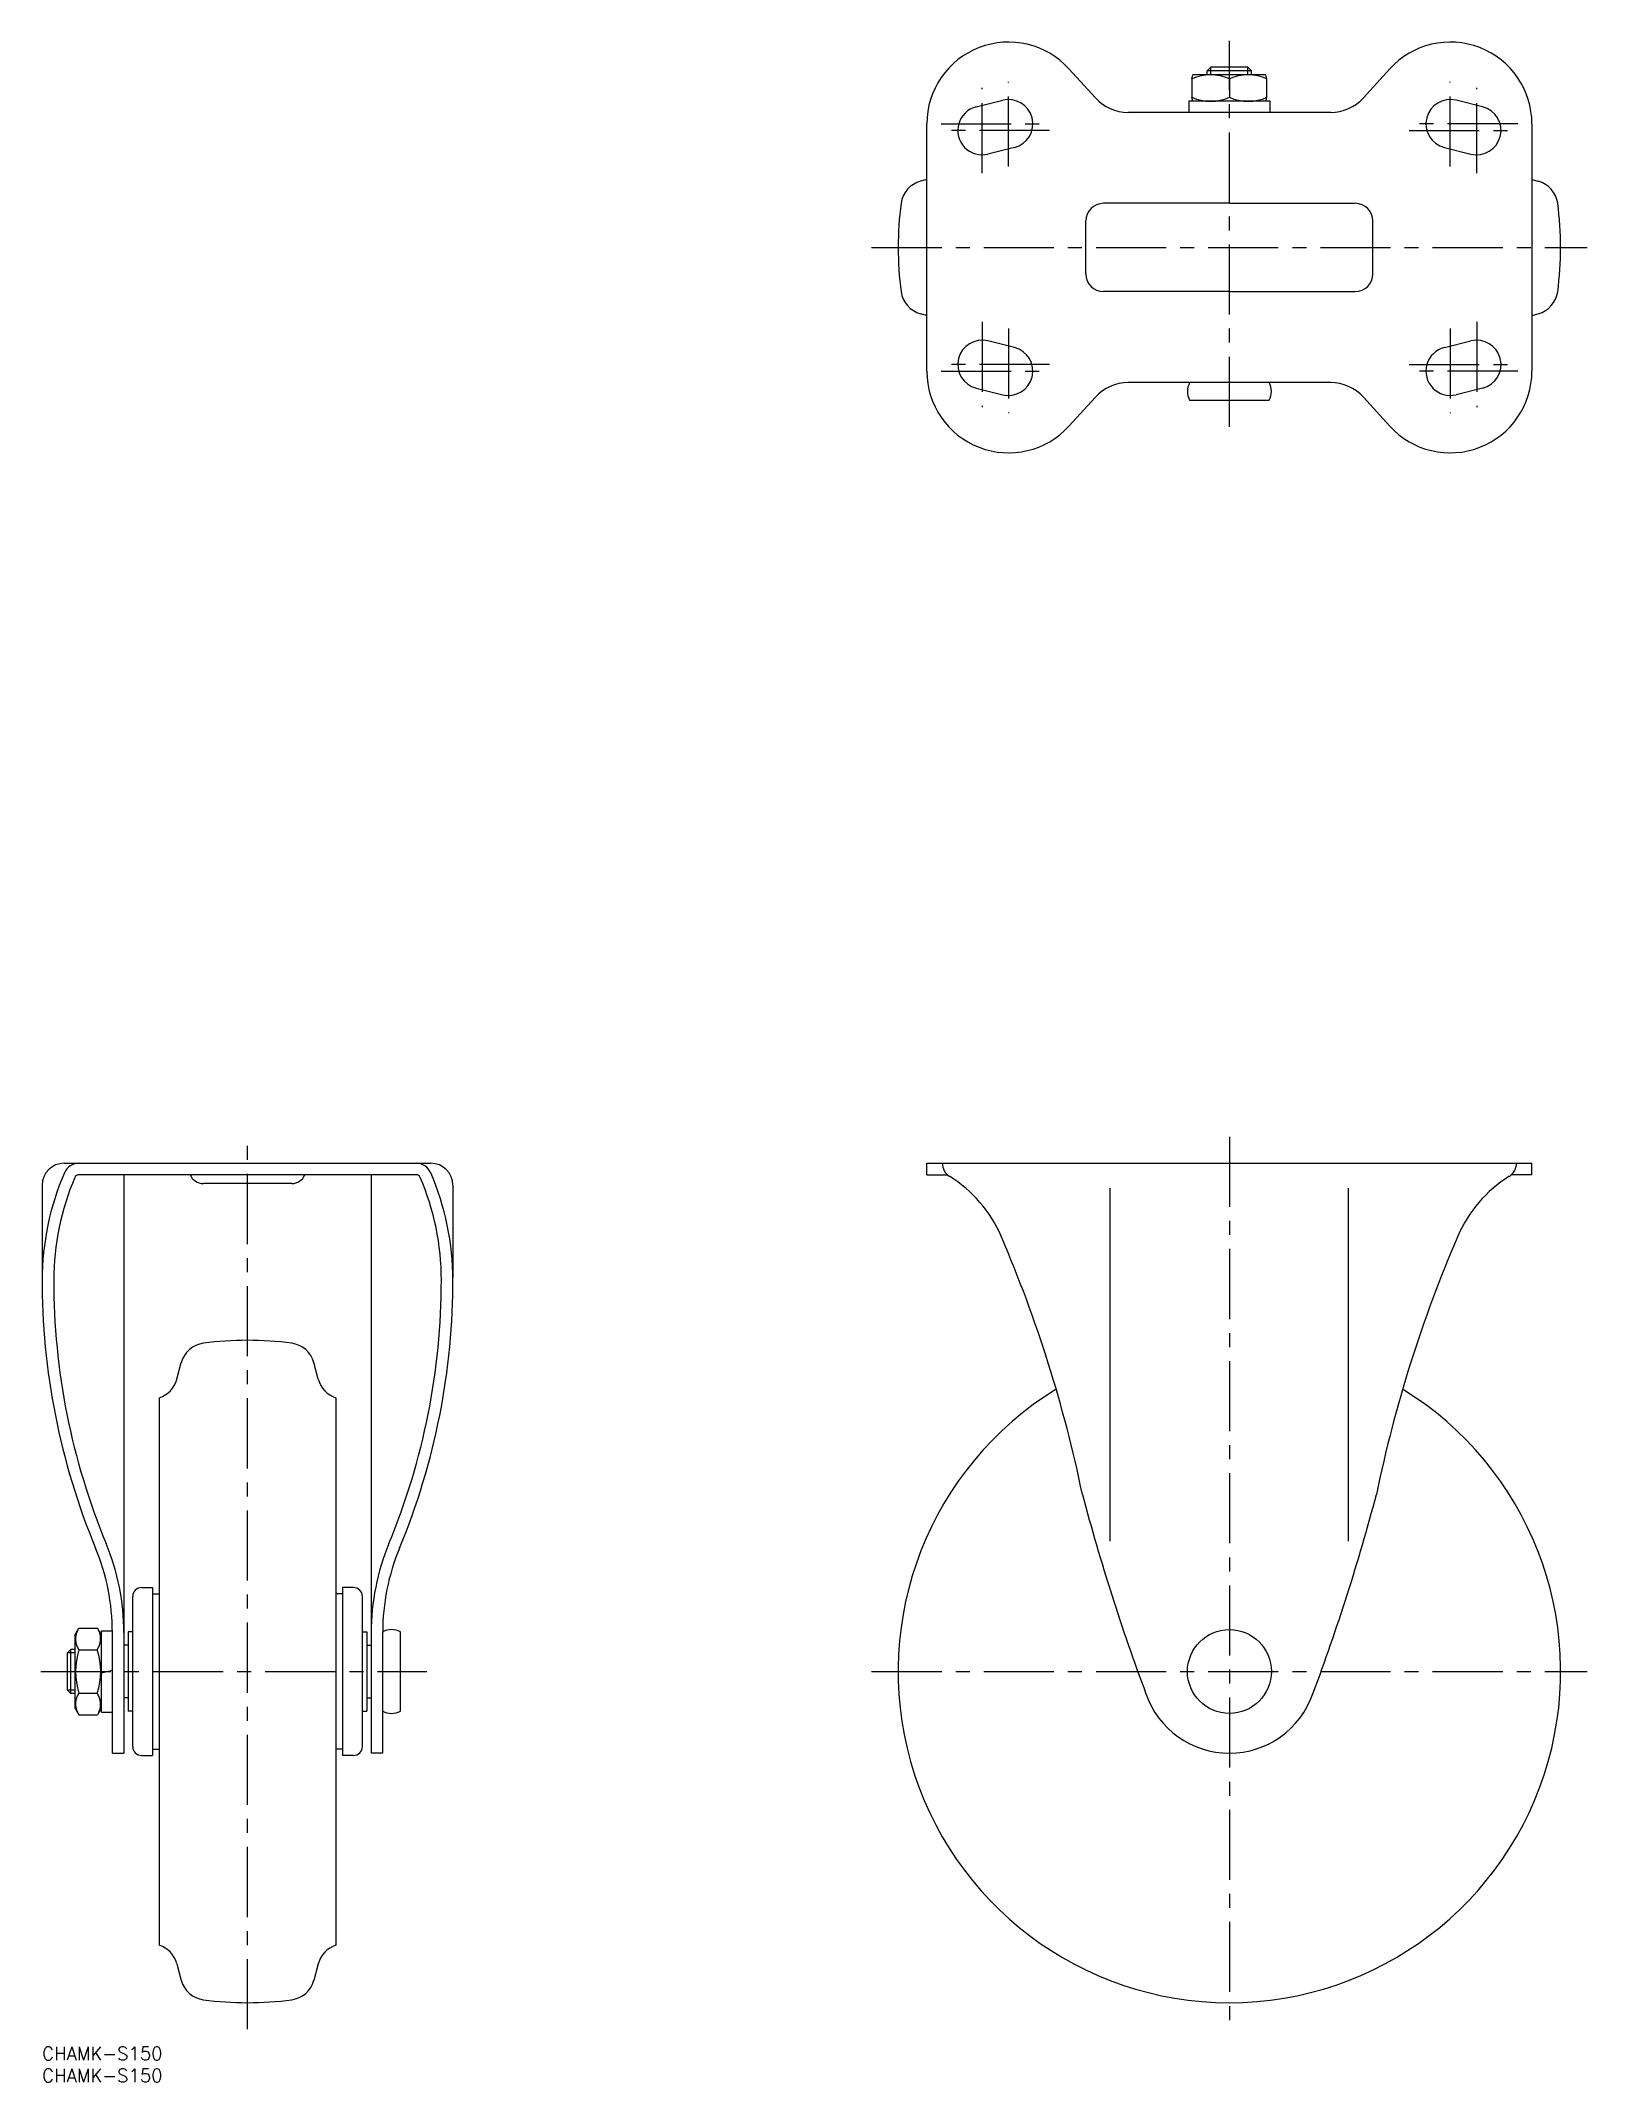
# Model space of a CAD drawing. Extents: x 0 to 350, y -8 to 454.
import ezdxf

# ---------------------------------------------------------------- set-up
doc = ezdxf.new("R2010")
doc.units = 0
doc.header["$LTSCALE"] = 0.5
doc.linetypes.add('CENTER', pattern=[50.8, 31.75, -6.35, 6.35, -6.35])
for name, color, linetype in [('MSM_CENTER', 1, 'CENTER'), ('MSM_CONTINUOUS', 7, 'CONTINUOUS'), ('MSM_NARROW', 5, 'CONTINUOUS'), ('MSM_PART_NUMBER', 7, 'CONTINUOUS')]:
    doc.layers.add(name, color=color, linetype=linetype)
doc.styles.get("Standard").update_dxf_attribs({"font": 'txt.shx', "height": 3, "bigfont": 'bigfont.shx'})

# ---------------------------------------------------------------- blocks, each defined once
blk = doc.blocks.new('*U2')
at = {"layer": 'MSM_PART_NUMBER'}
blk.add_text('CHAMK-S150', height=3, dxfattribs=at).set_placement((0, -3))
blk = doc.blocks.new('*U3')
at = {"layer": 'MSM_PART_NUMBER'}
blk.add_text('CHAMK-S150', height=3, dxfattribs=at).set_placement((0, -8))

msp = doc.modelspace()

# ---------------------------------------------------------------- linework, layer by layer
at = {"layer": 'MSM_CENTER'}
for p, q in [((268.81, 366.88), (268.81, 454.28)), ((218.81, 425.81), (218.81, 444.98)), ((318.81, 425.81), (318.81, 444.98)), ((212.81, 424.31), (212.81, 443.65)), ((324.81, 424.31), (324.81, 443.65)), ((203.52, 435.48), (228.31, 435.48)), ((334.1, 435.48), (309.31, 435.48)), ((228.1, 433.98), (203.31, 433.98)), ((309.52, 433.98), (334.31, 433.98)), ((187.81, 407.48), (349.81, 407.48)), ((212.81, 390.65), (212.81, 371.31)), ((218.81, 389.15), (218.81, 369.98)), ((318.81, 389.15), (318.81, 369.98)), ((324.81, 390.65), (324.81, 371.31)), ((228.1, 380.98), (203.31, 380.98)), ((203.52, 379.48), (228.31, 379.48)), ((334.1, 379.48), (309.31, 379.48)), ((309.52, 380.98), (334.31, 380.98)), ((46.5, 4), (46.5, 206.1)), ((268.81, 206.1), (268.81, 4)), ((-0.3, 85), (87.1, 85)), ((187.81, 85), (349.81, 85))]:
    msp.add_line(p, q, dxfattribs=at)
at = {"layer": 'MSM_CONTINUOUS'}
for p, q in [((232.49, 447.93), (238.49, 441.35)), ((260.31, 445.68), (260.56, 446.58)), ((260.31, 445.68), (260.31, 441.48)), ((277.06, 446.58), (260.56, 446.58)), ((263.81, 447.47), (264.62, 448.28)), ((273.81, 447.47), (263.81, 447.47)), ((263.81, 446.58), (263.81, 447.47)), ((273, 448.28), (264.62, 448.28)), ((268.81, 445.68), (268.81, 441.48)), ((273, 448.28), (273.81, 447.47)), ((273.81, 446.58), (273.81, 447.47)), ((277.31, 445.68), (277.06, 446.58)), ((277.31, 441.48), (277.31, 445.68)), ((305.13, 447.93), (299.14, 441.35)), ((211.48, 439.32), (217.48, 440.82)), ((278.01, 440.58), (259.61, 440.58)), ((259.61, 440.58), (259.61, 438.08)), ((260.56, 440.58), (260.31, 441.48)), ((277.06, 440.58), (277.31, 441.48)), ((278.01, 438.08), (278.01, 440.58)), ((326.15, 439.32), (320.15, 440.82)), ((200.31, 379.48), (200.31, 435.48)), ((291.74, 438.08), (245.88, 438.08)), ((337.31, 435.48), (337.31, 379.48)), ((220.15, 430.14), (214.15, 428.64)), ((317.48, 430.14), (323.48, 428.64)), ((200.31, 422.87), (198.88, 422.48)), ((337.31, 422.87), (338.75, 422.48)), ((268.81, 417.48), (240.31, 417.48)), ((268.81, 417.48), (297.31, 417.48)), ((236.31, 401.48), (236.31, 413.48)), ((301.31, 401.48), (301.31, 413.48)), ((268.81, 397.48), (240.31, 397.48)), ((268.81, 397.48), (297.31, 397.48)), ((200.31, 392.09), (198.88, 392.48)), ((337.31, 392.09), (338.75, 392.48)), ((220.15, 384.82), (214.15, 386.32)), ((317.48, 384.82), (323.48, 386.32)), ((211.48, 375.64), (217.48, 374.14)), ((291.74, 376.88), (245.88, 376.88)), ((326.15, 375.64), (320.15, 374.14)), ((232.49, 367.03), (238.49, 373.61)), ((259.81, 372.88), (277.81, 372.88)), ((305.13, 367.03), (299.14, 373.61)), ((5, 200.1), (88, 200.1)), ((200.31, 200.1), (337.31, 200.1)), ((200.31, 197.5), (200.31, 200.1)), ((337.31, 197.5), (337.31, 200.1)), ((0, 195.1), (0, 174.23)), ((84.67, 197.5), (8.33, 197.5)), ((18.5, 197.5), (18.5, 66.5)), ((56.5, 195.5), (36.5, 195.5)), ((74.5, 197.5), (74.5, 66.5)), ((93, 195.1), (93, 174.23)), ((200.31, 197.5), (204.97, 197.5)), ((241.84, 114.48), (241.84, 194.48)), ((295.79, 114.48), (295.79, 194.48)), ((337.31, 197.5), (332.66, 197.5)), ((30.49, 151.17), (31.5, 154.94)), ((62.51, 151.17), (61.5, 154.94)), ((26.5, 147), (26.5, 23)), ((66.5, 147), (66.5, 23)), ((20.5, 68), (20.5, 102)), ((22.5, 104), (25, 104)), ((25, 104), (25, 66)), ((25, 102.6), (26.5, 102.6)), ((25, 102.6), (26.5, 102.6)), ((68, 102.6), (66.5, 102.6)), ((68, 104), (68, 66)), ((70.5, 104), (68, 104)), ((72.5, 68), (72.5, 102)), ((7.4, 93.25), (8.3, 94.81)), ((7.4, 93.25), (7.4, 76.75)), ((8.3, 94.81), (12.5, 94.81)), ((13.4, 93.25), (12.5, 94.81)), ((13.4, 75.8), (13.4, 94.2)), ((13.4, 94.2), (15.9, 94.2)), ((15.9, 66.5), (15.9, 93.81)), ((19.5, 94), (19.5, 76)), ((20.5, 94), (19.5, 94)), ((72.5, 94), (73.5, 94)), ((73.5, 94), (73.5, 76)), ((77.1, 66.5), (77.1, 93.81)), ((81.1, 76), (81.1, 94)), ((6.51, 90), (5.7, 89.19)), ((5.7, 80.81), (5.7, 89.19)), ((6.51, 80), (6.51, 90)), ((7.4, 90), (6.51, 90)), ((8.3, 89.91), (12.5, 89.91)), ((19.5, 91), (18.5, 91)), ((73.5, 91), (74.5, 91)), ((13.4, 84.67), (15.9, 85.33)), ((5.7, 80.81), (6.51, 80)), ((7.4, 80), (6.51, 80)), ((8.3, 80.09), (12.5, 80.09)), ((19.5, 79), (18.5, 79)), ((73.5, 79), (74.5, 79)), ((7.4, 76.75), (8.3, 75.19)), ((8.23, 75.19), (12.5, 75.19)), ((13.4, 76.75), (12.5, 75.19)), ((13.4, 75.8), (15.9, 75.8)), ((20.5, 76), (19.5, 76)), ((72.5, 76), (73.5, 76)), ((15.9, 66.5), (18.5, 66.5)), ((22.5, 66), (25, 66)), ((25, 67.4), (26.5, 67.4)), ((25, 67.4), (26.5, 67.4)), ((68, 67.4), (66.5, 67.4)), ((70.5, 66), (68, 66)), ((77.1, 66.5), (74.5, 66.5)), ((30.49, 18.83), (31.5, 15.06)), ((62.51, 18.83), (61.5, 15.06))]:
    msp.add_line(p, q, dxfattribs=at)
msp.add_circle((268.81, 85), 9.5, dxfattribs=at)
for centre, radius, start, end in [((218.81, 435.48), 18.5, 42.3082, 180), ((318.81, 435.48), 18.5, 0, 137.6918), ((264.56, 436.13), 10.45, 65.9958, 114.0042), ((273.06, 436.13), 10.45, 65.9958, 114.0042), ((212.81, 433.98), 5.5, 104.0362, 284.0362), ((218.81, 435.48), 5.5, 284.0362, 104.0362), ((245.88, 448.08), 10, 222.3082, 270), ((264.56, 451.03), 10.45, 245.9958, 294.0042), ((273.06, 451.03), 10.45, 245.9958, 294.0042), ((291.74, 448.08), 10, 270, 317.6918), ((318.81, 435.48), 5.5, 75.9638, 255.9638), ((324.81, 433.98), 5.5, 255.9638, 75.9638), ((200.43, 416.69), 6, 105, 172.3309), ((337.19, 416.69), 6, 7.6691, 75), ((268.81, 407.48), 75, 172.3309, 187.6691), ((240.31, 413.48), 4, 90, 180), ((297.31, 413.48), 4, 0, 90), ((268.81, 407.48), 75, 352.3309, 7.6691), ((240.31, 401.48), 4, 180, 270), ((297.31, 401.48), 4, 270, 0), ((200.43, 398.27), 6, 187.6691, 255), ((337.19, 398.27), 6, 285, 352.3309), ((212.81, 380.98), 5.5, 75.9638, 255.9638), ((218.81, 379.48), 5.5, 255.9638, 75.9638), ((318.81, 379.48), 5.5, 104.0362, 284.0362), ((324.81, 380.98), 5.5, 284.0362, 104.0362), ((218.81, 379.48), 18.5, 180, 317.6918), ((318.81, 379.48), 18.5, 222.3082, 0), ((245.88, 366.88), 10, 90, 137.6918), ((263.56, 374.88), 4.25, 151.9275, 208.0725), ((274.06, 374.88), 4.25, 331.9275, 28.0725), ((291.74, 366.88), 10, 42.3082, 90), ((5, 195.1), 5, 90, 180), ((8.33, 196.5), 3.6, 90, 156.6645), ((84.67, 196.5), 3.6, 23.3355, 90), ((88, 195.1), 5, 0, 90), ((207.31, 200.1), 3.5, 180, 238.0162), ((330.31, 200.1), 3.5, 301.9838, 0), ((61.33, 173.64), 61.32, 156.6645, 180), ((61.33, 173.64), 58.72, 156.6645, 180), ((8.33, 196.5), 1, 90, 156.6645), ((36.5, 198.75), 3.25, 202.6199, 270), ((56.5, 198.75), 3.25, 270, 337.3801), ((84.67, 196.5), 1, 23.3355, 90), ((31.67, 173.64), 58.72, 0, 23.3355), ((31.67, 173.64), 61.32, 0, 23.3355), ((189.57, 171.69), 30, 23.3244, 58.0162), ((348.06, 171.69), 30, 121.9838, 156.6756), ((-59.14, 64.45), 300.84, 11.6305, 23.3244), ((596.76, 64.45), 300.84, 156.6756, 168.3695), ((158.51, 173.68), 158.52, 179.8018, 202.5205), ((158.36, 173.64), 155.75, 179.9838, 202.528), ((-65.36, 173.64), 155.75, 337.472, 0.0162), ((-65.51, 173.68), 158.52, 337.4795, 0.1982), ((37.29, 153.38), 6, 97.6691, 165), ((46.5, 85), 75, 82.3309, 97.6691), ((55.71, 153.38), 6, 15, 82.3309), ((24.69, 152.72), 6, 287.5465, 345), ((68.31, 152.72), 6, 195, 252.4535), ((268.81, 85), 75, 121.5256, 58.4744), ((692.26, 245.81), 472.41, 194.8041, 200.5527), ((-154.63, 245.81), 472.41, 339.4473, 345.1959), ((-34.1, 93.81), 50, 0, 22.5205), ((-34.1, 93.81), 52.6, 0, 22.5205), ((127.1, 93.81), 52.6, 157.4795, 180), ((127.1, 93.81), 50, 157.4795, 180), ((22.5, 102), 2, 90, 180), ((70.5, 102), 2, 0, 90), ((11.89, 92.36), 4.34, 154.3842, 214.3842), ((8.91, 92.36), 4.34, 325.6158, 25.6158), ((79.1, 90.25), 4.25, 61.9275, 118.0725), ((23.79, 85), 16.24, 162.412, 197.588), ((23.79, 85), 16.24, 162.412, 197.588), ((-2.99, 85), 16.24, 342.412, 17.588), ((-2.99, 85), 16.24, 342.412, 17.588), ((11.89, 77.64), 4.34, 145.6158, 205.6158), ((8.91, 77.64), 4.34, 334.3842, 34.3842), ((268.81, 86.5), 20, 199.0883, 340.9117), ((79.1, 79.75), 4.25, 241.9275, 298.0725), ((22.5, 68), 2, 180, 270), ((70.5, 68), 2, 270, 0), ((24.69, 17.28), 6, 15, 72.4535), ((68.31, 17.28), 6, 107.5465, 165), ((37.29, 16.62), 6, 195, 262.3309), ((55.71, 16.62), 6, 277.6691, 345), ((46.5, 85), 75, 262.3309, 277.6691)]:
    msp.add_arc(centre, radius, start, end, dxfattribs=at)
at = {"layer": 'MSM_NARROW'}
for p, q in [((264.62, 446.58), (264.62, 448.28)), ((273, 446.58), (273, 448.28)), ((7.4, 89.19), (5.7, 89.19)), ((7.4, 80.81), (5.7, 80.81))]:
    msp.add_line(p, q, dxfattribs=at)

# ---------------------------------------------------------------- block references
at = {"layer": 'MSM_CONTINUOUS'}
for name in ['*U2', '*U3']:
    msp.add_blockref(name, (0, 0), dxfattribs=at)

doc.saveas('drawing.dxf')
